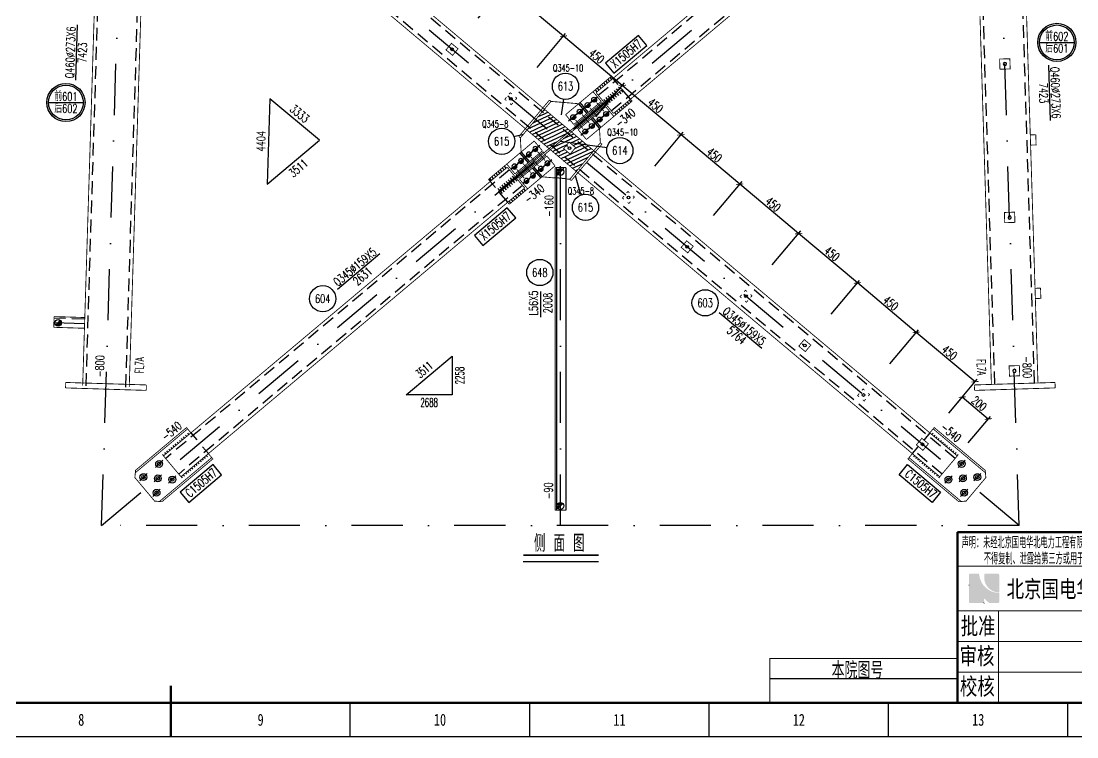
# Model space of a CAD drawing. Extents: x 6045 to 12501, y -14925 to -6998.
# Drawn here: x 6422.1 to 6731.4, y -7592 to -7382.2 of the extents above; entities that cross this region are included whole.
import ezdxf
from ezdxf.enums import TextEntityAlignment as Align

# ---------------------------------------------------------------- set-up
doc = ezdxf.new("R2010")
doc.units = 0
doc.header["$LTSCALE"] = 15
doc.header["$MEASUREMENT"] = 0
doc.linetypes.add('DASHDOTX2', pattern=[2, 1, -0.5, 0, -0.5])
doc.linetypes.add('DASHED2', pattern=[0.375, 0.25, -0.125])
doc.layers.get('0').update_dxf_attribs({"linetype": 'CONTINUOUS'})
doc.layers.get('DEFPOINTS').update_dxf_attribs({"linetype": 'CONTINUOUS'})
for name, color, linetype in [('1', 1, 'DASHED2'), ('2', 3, 'CONTINUOUS'), ('3', 1, 'CONTINUOUS'), ('4', 3, 'DASHDOTX2'), ('NCPE_BORDER', 7, 'CONTINUOUS')]:
    doc.layers.add(name, color=color, linetype=linetype)
doc.styles.add('angle', font='simplex.shx', dxfattribs={"width": 0.6, "bigfont": 'hztxt.shx'})
doc.styles.add('FS1', font='romans.shx', dxfattribs={"width": 0.8, "bigfont": 'fs1.shx'})
doc.styles.add('HZ', font='romans.shx', dxfattribs={"width": 0.7, "bigfont": 'fs1.shx'})
doc.styles.add('NCPE_BORDER', font='SIMFANG.TTF', dxfattribs={"width": 0.75, "height": 3.5})
doc.styles.add('NCPE_NAME', font='SimSun.ttf', dxfattribs={"width": 0.75, "height": 5})
doc.styles.get("Standard").update_dxf_attribs({"font": 'romans.shx', "width": 0.7, "bigfont": 'fs1.shx'})
doc.dimstyles.new('STANDARD$0', dxfattribs={"dimtxt": 2.5, "dimasz": 1.499, "dimexe": 1, "dimexo": 1, "dimgap": 0.5, "dimtad": 1, "dimdec": 0, "dimlfac": 20, "dimzin": 0, "dimdsep": 46, "dimtxsty": 'Standard', "dimblk": 'ARCHTICK', "dimcen": 0.09, "dimclrd": 4, "dimclre": 4, "dimclrt": 6, "dimadec": 0, "dimazin": 0, "dimtfac": 1, "dimtdec": 0, "dimtmove": 2, "dimatfit": 3, "dimldrblk": 'ARCHTICK', "dimfxl": 0, "dimtolj": 1, "dimtzin": 0, "dimarcsym": 0})
pattern_1 = [(25, (343.3958689708661, -957.6081393276563), (-0.4226182617406994, 0.9063077870366499), [])]

# ---------------------------------------------------------------- blocks, each defined once
blk = doc.blocks.new('TKA1')
at = {"color": 3}
for p, q in [((420.5, 0), (420.5, 10)), ((473.0625, 0), (473.0625, 10)), ((525.625, 0), (525.625, 10)), ((578.1875, 0), (578.1875, 10)), ((630.75, 0), (630.75, 10)), ((683.3125, 0), (683.3125, 10))]:
    blk.add_line(p, q, dxfattribs=at)
blk.add_lwpolyline([(0, 0), (0, 594), (841, 594), (841, 0), (0, 0)], dxfattribs=at)
at = {"color": 3, "lineweight": 50}
for points in [[(25, 10), (25, 584), (831, 584), (831, 10), (25, 10)], [(420.5, 0), (420.5, 15)]]:
    blk.add_lwpolyline(points, dxfattribs=at)
at = {"color": 3, "style": 'NCPE_BORDER', "width": 0.75}
for s, p in [('8', (394.21875, 5)), ('9', (446.78125, 5)), ('10', (499.34375, 5)), ('11', (551.90625, 5)), ('12', (604.46875, 5)), ('13', (657.03125, 5))]:
    blk.add_text(s, height=3.5, dxfattribs=at).set_placement(p, align=Align.MIDDLE)
blk = doc.blocks.new('NCPE')
at = {"layer": 'NCPE_BORDER', "linetype": 'Continuous', "lineweight": 0}
h = blk.add_hatch(color=132, dxfattribs=at)
edge = h.paths.add_edge_path()
edge.add_ellipse((-176.626738570204, 28.48824055122896), major_axis=(0, 5.983721032928367), ratio=0.9915823773257747, start_angle=277.08642444083983, end_angle=360, ccw=False)
edge.add_line((-170.7387099589487, 29.22643038599745), (-170.6496983946977, 29.20306938737895))
edge.add_line((-170.6496983946972, 29.2030693873794), (-168.1707078589487, 29.2030693873794))
edge.add_arc((-168.1707078589488, 29.55306938737886), 0.35, 270, 360)
edge.add_line((-167.8207078589485, 29.55306938737886), (-167.8207078589485, 32.20892590314713))
edge.add_ellipse((-167.8279747379374, 38.11473314081741), major_axis=(-0.007266878988569019, 5.905807237670145), ratio=0.997313525223903, start_angle=94.7278019544371, end_angle=180.0000000000005, ccw=False)
edge.add_line((-173.6972767551697, 37.62074139103788), (-173.7413477059276, 37.84141061955131))
edge.add_line((-173.7413477059281, 37.84141061955143), (-176.272741274214, 37.84141061955143))
edge.add_arc((-176.2727412742133, 37.43641061955168), 0.405, 89.99999999999999, 180)
edge.add_line((-176.6777412742131, 37.43641061955168), (-176.6777412742131, 34.50824296929363))
edge.add_line((-176.6777412742131, 34.50824296929295), (-176.6267385702035, 34.47196158415693))
blk.add_hatch(color=132, dxfattribs=at).paths.add_polyline_path([(-167.8207078589494, 32.35375814315739, -0.4861977291044599), (-172.1008955933721, 37.78186409418686), (-172.1008955933712, 37.84141061955143), (-168.2257078589491, 37.84141061955143, -0.414213562373095), (-167.8207078589485, 37.43641061955168)])
h = blk.add_hatch(color=132, dxfattribs=at)
edge = h.paths.add_edge_path()
edge.add_line((-176.6777412742131, 34.39339364940042), (-176.6777412742131, 29.55306938737886))
edge.add_arc((-176.3277412742136, 29.55306938737886), 0.35, 180, 270)
edge.add_line((-176.3277412742136, 29.2030693873794), (-172.341361472371, 29.2030693873794))
edge.add_line((-172.3413614723713, 29.2030693873794), (-172.2579098447546, 29.27486882754113))
edge.add_ellipse((-176.8162273398084, 29.82645329941715), major_axis=(4.592113030681334, 0), ratio=0.9918856346648605, start_angle=353.0445101542277, end_angle=448.2651360178154)
edge.add_line((-176.6772035882987, 34.3792164103088), (-176.6777412742136, 34.39339364940042))
at = {"layer": 'NCPE_BORDER', "color": 7, "linetype": 'Continuous', "lineweight": 50}
for p, q in [((-180.0000001772905, 49.9999992879857), (-1.772905307007022e-07, 49.9999992879857)), ((-180, -7.129528967197984e-07), (-180.0000001772905, 49.9999992879857)), ((0, 0), (0, 49.99999999999272)), ((-180, -7.129528967197984e-07), (0, 0))]:
    blk.add_line(p, q, dxfattribs=at)
at = {"layer": 'NCPE_BORDER', "color": 7, "linetype": 'Continuous', "lineweight": 0}
for p, q in [((-130.0000001772905, 49.9999992879857), (-130.0000001772905, 39.9999992879857)), ((-80.00000017729053, 49.9999992879857), (-80.00000017729053, 39.9999992879857)), ((-25, 39.99999994058726), (-25, 49.99999999999272)), ((-15, 39.99999994058726), (-15, 49.99999999999272)), ((-180.0000001418321, 39.9999992870471), (0, 40)), ((-90, -3.938303052564152e-07), (-90.00000014183297, 39.99999964352355)), ((-25, 26.99999990097876), (-25, 39.99999994058726)), ((-180.0000000957371, 26.9999992870471), (0, 27)), ((-167.999965186701, 26.99999934022708), (-167.999965186701, -6.654299795627594e-07)), ((-134.999965090964, -5.533984221983701e-07), (-134.999965186701, 26.99999944660158)), ((-114.999965090964, -4.824823918170296e-07), (-114.999965186701, 26.99999954449504)), ((-180.0000000638247, 17.9999992870471), (-90.0000000638247, 17.99999964352355)), ((-180.0000000319124, 8.999999287047103), (0, 9)), ((-75, -3.564764483598992e-07), (-75, 9)), ((-15, 0), (-15, 8.999999999992724)), ((-8, 0), (-8, 8.999999999992724))]:
    blk.add_line(p, q, dxfattribs=at)
at = {"layer": 'NCPE_BORDER', "color": 132, "linetype": 'Continuous', "lineweight": 0}
for p, q in [((-176.6777412742131, 34.50824296929295), (-176.626738570204, 34.47196158415682)), ((-176.6772035882987, 34.3792164103088), (-176.6777412742131, 34.39339364940042)), ((-172.3413614723713, 29.2030693873794), (-172.2579098447541, 29.27486882754056))]:
    blk.add_line(p, q, dxfattribs=at)
at = {"layer": 'NCPE_BORDER', "color": 7, "linetype": 'Continuous', "lineweight": 0}
for s, height, style, width, p in [('KKS主系统编码或位置编码 :', 3.5, 'NCPE_BORDER', 0.75, (-128.2601324156594, 45.60786408185322)), ('声明：未经北京国电华北电力工程有限公司书面许可', 3, 'NCPE_BORDER', 0.5, (-178.8172717374282, 45.60786408185322)), ('图纸', 3, 'NCPE_BORDER', 0.75, (-23.27421042844526, 45.83699959104888)), ('不得复制、泄露给第三方或用于其他目的。', 3, 'NCPE_BORDER', 0.5, (-172.3084282545042, 40.90764173017669)), ('级别', 3, 'NCPE_BORDER', 0.75, (-23.11142969836965, 41.63457314218431)), ('工程', 6, 'NCPE_BORDER', 0.75, (-38.16999870813743, 30.4850330024492)), ('设计', 3.985384749669229, 'NCPE_BORDER', 0.75, (-8.308200160147862, 34.51853573329572)), ('北京国电华北电力工程有限公司', 5, 'NCPE_NAME', 0.75, (-165.6519051554651, 30.87769681221653)), ('阶段', 3.985384749669229, 'NCPE_BORDER', 0.75, (-8.308200160147862, 28.9268179628607)), ('批准', 5, 'NCPE_BORDER', 0.75, (-179.101236535932, 19.99892793589152)), ('设计/勘测', 5, 'NCPE_BORDER', 0.6, (-134.6777040670413, 20.04481466160814)), ('审核', 5, 'NCPE_BORDER', 0.75, (-179.4450107191296, 11.22288196808495)), ('比例', 4.9817304887, 'NCPE_BORDER', 0.75, (-130.058005812366, 10.78733433345406)), ('校核', 5, 'NCPE_BORDER', 0.75, (-179.3354389871465, 2.309175823129408)), ('日期', 5, 'NCPE_BORDER', 0.75, (-130.2031883572427, 1.96540163993177)), ('图号', 5, 'NCPE_BORDER', 0.75, (-87.77414307930849, 2.044019571138961)), ('版', 2.331449962, 'NCPE_BORDER', 0.75, (-12.54382506206002, 5.421986286626634)), ('本', 2.331449962, 'NCPE_BORDER', 0.75, (-12.50874773009946, 1.647083880239734))]:
    blk.add_text(s, height=height, dxfattribs=dict(at, style=style, width=width)).set_placement(p)
at = {"layer": 'NCPE_BORDER', "color": 7, "linetype": 'Continuous', "lineweight": 0, "style": 'NCPE_BORDER'}
for tag, p, height, width in [('BARCODE', (-78.46012108276955, 42.09120629784411), 5.978076825600003, 0.75), ('TUTAG', (-13.46012090547902, 42.27749448163377), 4.9817304887, 0.75), ('KKS', (-128.4601210827695, 40.92808017769312), 3.5, 0.75), ('PROJECTNAME', (-88.6483297620698, 30.20895134839066), 6, 0.75), ('MOMENT', (-23.9427305058698, 31.42157903148927), 4.9817304887, 0.75), ('DESIGNER', (-113.4619860677385, 19.71862157016585), 5, 0.5), ('PIZHUN', (-166.4619860921803, 19.71862136024174), 4.9817304887, 0.65), ('DRAWNAME', (-88.20658436018039, 15.83568622379153), 4.9817304887, 0.75), ('SHENHE', (-166.4619860921803, 10.71862136024174), 4.9817304887, 0.65), ('SCALE', (-113.4619860677385, 10.71862157016585), 4.9817304887, 0.5), ('JIAOHE', (-166.461986020885, 1.718621360241741), 4.9817304887, 0.65), ('DRAWDATE', (-113.4619859964432, 1.718621570165851), 4.9817304887, 0.5), ('DRAWNO', (-73.46194734128585, 1.718621570165851), 4.9817304887, 0.75), ('VERCODE', (-6.460120905479016, 1.718621570165851), 4.9817304887, 0.75)]:
    blk.add_attdef(tag, p, '', height=height, dxfattribs=dict(at, width=width))
blk = doc.blocks.new('_ARCHTICK')
at = {"color": 0, "linetype": 'ByBlock', "const_width": 0.15}
blk.add_lwpolyline([(-0.5, -0.5), (0.5, 0.5)], dxfattribs=at)
blk = doc.blocks.new('*D103')
at = {"layer": '3', "color": 4, "lineweight": -2}
for p, q in [((6556.030996493449, -7381.293328264589), (6564.393533451927, -7371.34005805176)), ((6580.976830584485, -7386.579111851168), (6563.75026064036, -7372.105695100169)), ((6573.257496493446, -7395.766828264585), (6581.620103396054, -7385.813474802759))]:
    blk.add_line(p, q, dxfattribs=at)
at = {"layer": 'DEFPOINTS', "color": 0}
for p in [(6563.75026064036, -7372.105695100169), (6555.387723681881, -7382.058965312998), (6572.614223681878, -7396.532465312995)]:
    blk.add_point(p, dxfattribs=at)
at = {"layer": '3', "color": 4, "lineweight": -2, "xscale": 1.499, "yscale": 1.499, "zscale": 1.499}
for p, rotation in [((6563.75026064036, -7372.105695100169), 139.963699999962), ((6580.976830584485, -7386.579111851168), 319.963699999962)]:
    blk.add_blockref('_ARCHTICK', p, dxfattribs=dict(at, rotation=rotation))
at = {"layer": '3', "color": 6, "insert": (6573.489273032666, -7378.002538640952), "char_height": 2.5, "attachment_point": 5, "rotation": 319.963699999962}
blk.add_mtext('\\A1;450', dxfattribs=at)
blk = doc.blocks.new('*D104')
at = {"layer": '3', "color": 4, "lineweight": -2}
for p, q in [((6573.257496493446, -7395.766828264585), (6581.620103396061, -7385.81347480275)), ((6598.203939885418, -7401.052981758865), (6580.976830584493, -7386.579111851159)), ((6590.484496493446, -7410.240828264588), (6598.847212696986, -7400.287344710456))]:
    blk.add_line(p, q, dxfattribs=at)
at = {"layer": 'DEFPOINTS', "color": 0}
for p in [(6580.976830584493, -7386.579111851159), (6572.614223681878, -7396.532465312995), (6589.841223681878, -7411.006465312998)]:
    blk.add_point(p, dxfattribs=at)
at = {"layer": '3', "color": 4, "lineweight": -2, "xscale": 1.499, "yscale": 1.499, "zscale": 1.499}
for p, rotation in [((6580.976830584493, -7386.579111851159), 139.963699999962), ((6598.203939885418, -7401.052981758865), 319.963699999962)]:
    blk.add_blockref('_ARCHTICK', p, dxfattribs=dict(at, rotation=rotation))
at = {"layer": '3', "color": 6, "insert": (6590.716112655201, -7392.476181970296), "char_height": 2.5, "attachment_point": 5, "rotation": 319.963699999962}
blk.add_mtext('\\A1;450', dxfattribs=at)
blk = doc.blocks.new('*D105')
at = {"layer": '3', "color": 4, "lineweight": -2}
for p, q in [((6590.484496493446, -7410.240828264588), (6598.847212696995, -7400.287344710445)), ((6615.430802929603, -7415.526644766605), (6598.203939885427, -7401.052981758855)), ((6607.711496493452, -7424.714328264584), (6616.074075741171, -7414.761007718196))]:
    blk.add_line(p, q, dxfattribs=at)
at = {"layer": 'DEFPOINTS', "color": 0}
for p in [(6598.203939885427, -7401.052981758855), (6589.841223681878, -7411.006465312998), (6607.068223681884, -7425.479965312994)]:
    blk.add_point(p, dxfattribs=at)
at = {"layer": '3', "color": 4, "lineweight": -2, "xscale": 1.499, "yscale": 1.499, "zscale": 1.499}
for p, rotation in [((6598.203939885427, -7401.052981758855), 139.963699999962), ((6615.430802929603, -7415.526644766605), 319.963699999962)]:
    blk.add_blockref('_ARCHTICK', p, dxfattribs=dict(at, rotation=rotation))
at = {"layer": '3', "color": 6, "insert": (6607.943098827759, -7406.949948428013), "char_height": 2.5, "attachment_point": 5, "rotation": 319.963699999962}
blk.add_mtext('\\A1;450', dxfattribs=at)
blk = doc.blocks.new('*D106')
at = {"layer": '3', "color": 4, "lineweight": -2}
for p, q in [((6607.711496493452, -7424.714328264584), (6616.074075741183, -7414.761007718182)), ((6632.657372873743, -7430.00006151759), (6615.430802929615, -7415.526644766592)), ((6624.937996493448, -7439.187828264584), (6633.300645685312, -7429.234424469181))]:
    blk.add_line(p, q, dxfattribs=at)
at = {"layer": 'DEFPOINTS', "color": 0}
for p in [(6615.430802929615, -7415.526644766592), (6607.068223681884, -7425.479965312994), (6624.29472368188, -7439.953465312993)]:
    blk.add_point(p, dxfattribs=at)
at = {"layer": '3', "color": 4, "lineweight": -2, "xscale": 1.499, "yscale": 1.499, "zscale": 1.499}
for p, rotation in [((6615.430802929615, -7415.526644766592), 139.963699999962), ((6632.657372873743, -7430.00006151759), 319.963699999962)]:
    blk.add_blockref('_ARCHTICK', p, dxfattribs=dict(at, rotation=rotation))
at = {"layer": '3', "color": 6, "insert": (6625.169815321924, -7421.423488307375), "char_height": 2.5, "attachment_point": 5, "rotation": 319.963699999962}
blk.add_mtext('\\A1;450', dxfattribs=at)
blk = doc.blocks.new('*D107')
at = {"layer": '3', "color": 4, "lineweight": -2}
for p, q in [((6624.937996493448, -7439.187828264584), (6633.300645685322, -7429.234424469169)), ((6649.884482174679, -7444.473931425284), (6632.657372873754, -7430.000061517578)), ((6642.164996493448, -7453.661828264587), (6650.527754986248, -7443.708294376875))]:
    blk.add_line(p, q, dxfattribs=at)
at = {"layer": 'DEFPOINTS', "color": 0}
for p in [(6632.657372873754, -7430.000061517578), (6624.29472368188, -7439.953465312993), (6641.52172368188, -7454.427465312996)]:
    blk.add_point(p, dxfattribs=at)
at = {"layer": '3', "color": 4, "lineweight": -2, "xscale": 1.499, "yscale": 1.499, "zscale": 1.499}
for p, rotation in [((6632.657372873754, -7430.000061517578), 139.963699999962), ((6649.884482174679, -7444.473931425284), 319.963699999962)]:
    blk.add_blockref('_ARCHTICK', p, dxfattribs=dict(at, rotation=rotation))
at = {"layer": '3', "color": 6, "insert": (6642.39665494446, -7435.897131636713), "char_height": 2.5, "attachment_point": 5, "rotation": 319.963699999962}
blk.add_mtext('\\A1;450', dxfattribs=at)
blk = doc.blocks.new('*D108')
at = {"layer": '3', "color": 4, "lineweight": -2}
for p, q in [((6642.164996493448, -7453.661828264587), (6650.527754986254, -7443.708294376866)), ((6667.111345218856, -7458.947594433021), (6649.884482174686, -7444.473931425276)), ((6659.391996493439, -7468.135328264586), (6667.754618030424, -7458.181957384611))]:
    blk.add_line(p, q, dxfattribs=at)
at = {"layer": 'DEFPOINTS', "color": 0}
for p in [(6649.884482174686, -7444.473931425276), (6641.52172368188, -7454.427465312996), (6658.748723681871, -7468.900965312995)]:
    blk.add_point(p, dxfattribs=at)
at = {"layer": '3', "color": 4, "lineweight": -2, "xscale": 1.499, "yscale": 1.499, "zscale": 1.499}
for p, rotation in [((6649.884482174686, -7444.473931425276), 139.963699999962), ((6667.111345218856, -7458.947594433021), 319.963699999962)]:
    blk.add_blockref('_ARCHTICK', p, dxfattribs=dict(at, rotation=rotation))
at = {"layer": '3', "color": 6, "insert": (6659.623641117015, -7450.370898094431), "char_height": 2.5, "attachment_point": 5, "rotation": 319.963699999962}
blk.add_mtext('\\A1;450', dxfattribs=at)
blk = doc.blocks.new('*D109')
at = {"layer": '3', "color": 4, "lineweight": -2}
for p, q in [((6659.391996493439, -7468.135328264586), (6667.754618030432, -7458.181957384601)), ((6684.337915163002, -7473.421011184018), (6667.111345218864, -7458.947594433011)), ((6676.618496493451, -7482.608828264587), (6684.981187974569, -7472.655374135609))]:
    blk.add_line(p, q, dxfattribs=at)
at = {"layer": 'DEFPOINTS', "color": 0}
for p in [(6667.111345218864, -7458.947594433011), (6658.748723681871, -7468.900965312995), (6675.975223681883, -7483.374465312996)]:
    blk.add_point(p, dxfattribs=at)
at = {"layer": '3', "color": 4, "lineweight": -2, "xscale": 1.499, "yscale": 1.499, "zscale": 1.499}
for p, rotation in [((6667.111345218864, -7458.947594433011), 139.963699999962), ((6684.337915163002, -7473.421011184018), 319.963699999962)]:
    blk.add_blockref('_ARCHTICK', p, dxfattribs=dict(at, rotation=rotation))
at = {"layer": '3', "color": 6, "insert": (6676.850357611177, -7464.844437973798), "char_height": 2.5, "attachment_point": 5, "rotation": 319.963699999962}
blk.add_mtext('\\A1;450', dxfattribs=at)
blk = doc.blocks.new('*D110')
at = {"layer": '3', "color": 4, "lineweight": -2}
for p, q in [((6676.618496493451, -7482.608828264587), (6684.981187974582, -7472.655374135594)), ((6701.564778207184, -7487.894674191748), (6684.337915163014, -7473.421011184003)), ((6693.845496493443, -7497.082328264586), (6702.208051018752, -7487.129037143339))]:
    blk.add_line(p, q, dxfattribs=at)
at = {"layer": 'DEFPOINTS', "color": 0}
for p in [(6684.337915163014, -7473.421011184003), (6675.975223681883, -7483.374465312996), (6693.202223681874, -7497.847965312995)]:
    blk.add_point(p, dxfattribs=at)
at = {"layer": '3', "color": 4, "lineweight": -2, "xscale": 1.499, "yscale": 1.499, "zscale": 1.499}
for p, rotation in [((6684.337915163014, -7473.421011184003), 139.963699999962), ((6701.564778207184, -7487.894674191748), 319.963699999962)]:
    blk.add_blockref('_ARCHTICK', p, dxfattribs=dict(at, rotation=rotation))
at = {"layer": '3', "color": 6, "insert": (6694.077074105344, -7479.317977853159), "char_height": 2.5, "attachment_point": 5, "rotation": 319.963699999962}
blk.add_mtext('\\A1;450', dxfattribs=at)
blk = doc.blocks.new('*D111')
at = {"layer": '3', "color": 4, "lineweight": -2}
for p, q in [((6693.845496493443, -7497.082328264586), (6698.42844070545, -7491.627610116382)), ((6705.441685535495, -7498.826098919253), (6697.785167893882, -7492.393247164792)), ((6699.571996493447, -7505.812328264589), (6706.084958347063, -7498.060461870844))]:
    blk.add_line(p, q, dxfattribs=at)
at = {"layer": 'DEFPOINTS', "color": 0}
for p in [(6697.785167893882, -7492.393247164792), (6693.202223681874, -7497.847965312995), (6698.928723681879, -7506.577965312999)]:
    blk.add_point(p, dxfattribs=at)
at = {"layer": '3', "color": 4, "lineweight": -2, "xscale": 1.499, "yscale": 1.499, "zscale": 1.499}
for p, rotation in [((6697.785167893882, -7492.393247164792), 139.963699999962), ((6705.441685535495, -7498.826098919253), 319.963699999962)]:
    blk.add_blockref('_ARCHTICK', p, dxfattribs=dict(at, rotation=rotation))
at = {"layer": '3', "color": 6, "insert": (6702.739154134932, -7494.269808207306), "char_height": 2.5, "attachment_point": 5, "rotation": 319.963699999962}
blk.add_mtext('\\A1;200', dxfattribs=at)
blk = doc.blocks.new('M16X50')
for p, q in [((-0.2121300101280212, -0.2121300101280212), (0.2121300101280212, 0.2121300101280212)), ((-0.1414200067520142, -0.1414200067520142), (0.1414200067520142, 0.1414200067520142))]:
    blk.add_line(p, q)
blk.add_circle((0, 0), 0.2000000029802322)
for radius in [0.1599984774463594, 0.1199988633531256, 0.07999923872317966, 0.03999961936158983]:
    blk.add_arc((0, 0), radius, 225.0000000000001, 45.00000000000005)
blk = doc.blocks.new('d')
for p, q in [((9280.191713066048, -5221.884784074229), (9279.707757614593, -5221.379030061881)), ((9280.76971765159, -5221.331692129707), (9280.285762200132, -5220.825938117359)), ((9281.34772223713, -5220.778600185186), (9280.863766785675, -5220.272846172839)), ((9281.11966548783, -5219.88933819964), (9281.672875111592, -5220.467457940478)), ((9277.301690138343, -5224.650243796834), (9276.817734686889, -5224.144489784486)), ((9277.879694723884, -5224.097151852314), (9277.395739272428, -5223.591397839966)), ((9278.457699309427, -5223.544059907793), (9277.97374385797, -5223.038305895445)), ((9279.035703894966, -5222.99096796327), (9278.551748443511, -5222.485213950922)), ((9279.613708480509, -5222.437876018749), (9279.12975302905, -5221.932122006402)), ((9282.243982909005, -5225.041669646764), (9281.760020180365, -5224.535922598045)), ((9282.821979536113, -5224.488569385461), (9282.338016807473, -5223.982822336742)), ((9283.39997616322, -5223.935469124159), (9282.916013434578, -5223.429722075439)), ((9283.977972790328, -5223.382368862856), (9283.494010061688, -5222.876621814137)), ((9283.745666105893, -5224.296757882946), (9284.229625866647, -5224.802507771697)), ((9284.323665978753, -5223.743661013514), (9284.807625739504, -5224.249410902266)), ((9279.931996400575, -5227.254070691973), (9279.448033671933, -5226.748323643254)), ((9280.509993027681, -5226.700970430671), (9280.026030299041, -5226.195223381952)), ((9280.277666868737, -5227.615339099532), (9280.76162662949, -5228.121088988284)), ((9281.087989654789, -5226.147870169368), (9280.604026926148, -5225.64212312065)), ((9280.855666741596, -5227.0622422301), (9281.33962650235, -5227.567992118852)), ((9281.665986281898, -5225.594769908066), (9281.182023553256, -5225.089022859348)), ((9281.433666614454, -5226.50914536067), (9281.917626375209, -5227.014895249422)), ((9282.011666487313, -5225.956048491238), (9282.495626248068, -5226.461798379991)), ((9282.589666360172, -5225.402951621807), (9283.073626120928, -5225.908701510559)), ((9283.167666233034, -5224.849854752377), (9283.651625993787, -5225.355604641128)), ((9285.68809156214, -5227.628658338476), (9286.172027376857, -5228.134431140468)), ((9286.266117621557, -5227.075588835942), (9286.750053436275, -5227.581361637934)), ((9286.844143680974, -5226.522519333408), (9287.328079495694, -5227.028292135399)), ((9282.797961265047, -5230.39400585115), (9283.281897079765, -5230.89977865314)), ((9283.375987324465, -5229.840936348614), (9283.859923139184, -5230.346709150606)), ((9283.954013383884, -5229.287866846081), (9284.4379491986, -5229.793639648073)), ((9284.532039443302, -5228.734797343546), (9285.015975258022, -5229.240570145537)), ((9285.110065502718, -5228.181727841012), (9285.594001317439, -5228.687500643004))]:
    blk.add_line(p, q)
at = {"const_width": 0.25}
for points in [[(9268.511995594981, -5231.95376676913), (9281.155764183815, -5219.854794930116)], [(9281.155764569094, -5219.85479456144), (9281.708975103094, -5220.432917719862)], [(9267.288186114205, -5239.353267201564), (9284.266821707413, -5223.105961693635)], [(9284.612507250808, -5223.467211614172), (9267.633871021808, -5239.714517730497)], [(9278.691032806415, -5227.403900856008), (9276.098256507936, -5224.694383895713)], [(9284.266821707413, -5223.105961693635), (9284.612509370721, -5223.467209585569)], [(9278.691032203385, -5227.403901433056), (9271.104785195508, -5234.663298903187)], [(9271.38118093342, -5234.952139821037), (9278.96738404643, -5227.692691318147)], [(9275.079999802738, -5238.817535466214), (9287.723769020478, -5226.718563025391)], [(9277.291724745712, -5227.749589600255), (9279.632286185819, -5230.195535986672)], [(9278.967384575899, -5227.692690811482), (9279.209371421082, -5227.945571451922)], [(9287.205409968112, -5226.176850894324), (9287.723778461215, -5226.718553991437)], [(9279.797027355802, -5228.559696370482), (9272.210826180284, -5235.819139836713)], [(9272.48752668313, -5236.108299241743), (9280.073773484955, -5228.848901968789)], [(9275.485472101042, -5229.478014138277), (9277.826036583134, -5231.923963703645)], [(9279.797026891572, -5228.559696814717), (9279.55505088199, -5228.306827192942)], [(9280.073774624418, -5228.848900878418), (9282.66627930792, -5231.558134801673)], [(9271.104785528833, -5234.663299912922), (9268.511994628825, -5231.953767693658)], [(9271.51171571284, -5233.280548667295), (9273.852288104094, -5235.726506497936)], [(9273.317968357509, -5231.552124129272), (9275.658537706779, -5233.998078780962)], [(9271.623156909187, -5235.205018981773), (9271.381176891422, -5234.95214368894)], [(9272.210821920398, -5235.819143913117), (9271.968842306378, -5235.566269042208)], [(9275.080017428805, -5238.817518599621), (9272.487527346837, -5236.10829993533)]]:
    blk.add_lwpolyline(points, dxfattribs=at)
at = {"layer": '1'}
for p, q in [((9287.205402332149, -5226.17684963274), (9281.708976490994, -5220.432916391781)), ((9272.124499996215, -5228.496918542926), (9278.692520120998, -5235.360672008818)), ((9272.48575052515, -5228.151233635323), (9279.05377064993, -5235.014987101214))]:
    blk.add_line(p, q, dxfattribs=at)
at = {"layer": '4'}
for p, q in [((9277.481145799762, -5226.139540294726), (9269.533648764746, -5233.744623520987)), ((9281.283685512995, -5230.113231636162), (9273.336317785137, -5237.718449989487))]:
    blk.add_line(p, q, dxfattribs=at)
at = {"layer": '2', "xscale": 3.599999523163039, "yscale": 3.599999523163039, "zscale": 3.599999523163039, "rotation": 3.702419203068096}
for p in [(9276.57802130262, -5227.003754471109), (9272.604272823579, -5230.806297265399), (9274.771768657953, -5228.732179009129), (9280.380627152614, -5230.977434858703), (9270.798012269765, -5232.534713538132), (9278.574374507945, -5232.705859396723), (9274.600578125592, -5236.508432196617), (9276.406898741587, -5234.780078691543)]:
    blk.add_blockref('M16X50', p, dxfattribs=at)
blk = doc.blocks.new('MJ')
at = {"const_width": 0.25}
for points in [[(6251.48307335036, -6462.854742370818), (6242.5092679968, -6473.5355852823)], [(6251.942456077571, -6463.240705464831), (6242.968650724011, -6473.921548376313)], [(6251.942456077571, -6463.240705464831), (6251.483074838867, -6462.854740599161)], [(6242.5092679968, -6473.5355852823), (6242.968650724011, -6473.921548376313)]]:
    blk.add_lwpolyline(points, dxfattribs=at)
blk = doc.blocks.new('HS')
at = {"layer": '1', "const_width": 0.25}
for points in [[(6325.792777494006, -6532.766172046418), (6325.366604711018, -6532.40811098534), (6324.99952085337, -6532.845017698748)], [(6324.23495658966, -6533.755009387806), (6323.758404711016, -6534.32220598534), (6324.200568530877, -6534.693702366221)], [(6325.283804422373, -6535.603813495301), (6325.67250471101, -6535.930390985341), (6326.113351930377, -6535.405690414296)], [(6327.280704711013, -6534.016295985337), (6326.854189745801, -6533.65794743023)], [(6326.861630120102, -6534.515082566042), (6327.280704711013, -6534.016295985337)]]:
    blk.add_lwpolyline(points, dxfattribs=at)
at = {"layer": '2'}
blk.add_circle((6325.519554711009, -6534.169250985342), 0.4, dxfattribs=at)
blk = doc.blocks.new('NMH')
at = {"layer": '2', "const_width": 0.25}
for points in [[(4116.927865092807, -5844.566076143959), (4116.835126502895, -5847.564642316883), (4118.446141392894, -5847.614467213388)], [(4118.538879104304, -5844.61590101329), (4116.927865092807, -5844.566076143954)]]:
    blk.add_lwpolyline(points, dxfattribs=at)
blk = doc.blocks.new('jd1')
at = {"layer": '2', "const_width": 0.25}
blk.add_lwpolyline([(6438.106882089607, 629.9942899229491), (6435.930031012477, 627.929993692398), (6437.99432724303, 625.7531426152682), (6440.17117832016, 627.8174388458201), (6438.106882089609, 629.9942899229527)], dxfattribs=at)
at = {"layer": '2'}
blk.add_circle((6438.05060466632, 627.873716269105), 0.4799999892711639, dxfattribs=at)
blk = doc.blocks.new('M24X65')
blk.add_line((-0.2121300101280212, -0.2121300101280212), (0.2121300101280212, 0.2121300101280212))
for radius in [0.2000000029802322, 0.1000000014901161]:
    blk.add_circle((0, 0), radius)
blk = doc.blocks.new('A$C085A1290')
at = {"color": 3}
blk.add_line((-0.7071000337600708, -0.7071000337600708), (0.7071000337600708, 0.7071000337600708), dxfattribs=at)
blk.add_circle((0, 0), 1.000000014901161, dxfattribs=at)
for radius in [0.7999923872317969, 0.5999943167656279, 0.3999961936158983, 0.1999980968079491]:
    blk.add_arc((0, 0), radius, 224.9999999999954, 44.9999999999954, dxfattribs=at)
blk = doc.blocks.new('11')
at = {"const_width": 0.25}
for points in [[(9105.488323034044, -5219.179274531753), (9105.564151341063, -5216.030187351656)], [(9114.558367747533, -5216.248899989008), (9105.564099917974, -5216.032322910197)], [(9114.490020301077, -5219.398167304159), (9105.488323034044, -5219.179274531753)]]:
    blk.add_lwpolyline(points, dxfattribs=at)
at = {"layer": '1'}
blk.add_lwpolyline([(9114.547518946601, -5216.748783685451), (9105.552063678751, -5216.53217801874)], dxfattribs=at)
at = {"layer": '4'}
blk.add_lwpolyline([(9114.519315192842, -5218.048337136184), (9105.520756008791, -5217.832359784416)], dxfattribs=at)
at = {"rotation": 3.077338300872826}
blk.add_blockref('A$C085A1290', (9106.770454679858, -5217.859758987344), dxfattribs=at)
blk = doc.blocks.new('M16X40')
blk.add_line((-0.1414200067520142, -0.1414200067520142), (0.1414200067520142, 0.1414200067520142))
blk.add_circle((0, 0), 0.2000000029802322)
for radius in [0.1599984774463594, 0.1199988633531256, 0.07999923872317966, 0.03999961936158983]:
    blk.add_arc((0, 0), radius, 225.0000000000001, 45.00000000000005)

msp = doc.modelspace()

# ---------------------------------------------------------------- hatches: boundary and pattern name
h = msp.add_hatch()
h.set_pattern_fill('_USER', color=256, angle=25, style=0, pattern_type=0)
h.set_pattern_definition(pattern_1)
h.paths.add_polyline_path([(6575.397401643952, -7408.013533639461), (6574.754163910783, -7408.779125248143), (6582.169288677581, -7415.009177595248), (6582.946508277532, -7414.356165084042)])
h.paths.add_polyline_path([(6572.840422541665, -7411.056890151895), (6570.92665729801, -7413.334683471498), (6577.544471609433, -7418.894843738844), (6579.856913286735, -7416.952012432629)])
h.paths.add_polyline_path([(6570.926657298011, -7413.334683471499), (6570.283412745207, -7414.10028319702), (6576.767243819695, -7419.547842902795), (6577.544471609433, -7418.894843738845)])
h.paths.add_polyline_path([(6577.933109606706, -7419.221369907325), (6577.15580707737, -7419.874431864831), (6584.744057423278, -7426.249910105885), (6585.387334362233, -7425.484266138486)])
h.paths.add_polyline_path([(6583.738417539519, -7420.213178595989), (6582.934253181877, -7421.170315312994), (6581.02016168188, -7419.562115312995), (6581.824317843833, -7418.604988380459), (6580.245550759788, -7417.278538257257), (6580.215416134382, -7417.303857082735), (6577.93310960671, -7419.221369907326), (6585.387334362233, -7425.484266138486), (6587.301089490779, -7423.20646791424)])
h.paths.add_polyline_path([(6589.214817394258, -7420.928702093941), (6582.557925413338, -7415.335703079838), (6580.245550759789, -7417.278538257257), (6581.824317843834, -7418.604988380458), (6582.628344731873, -7417.648015312994), (6584.542436181873, -7419.256215312995), (6583.738417539517, -7420.213178595989), (6587.30108949078, -7423.206467914241)])
h.paths.add_polyline_path([(6583.335391413644, -7414.682483545396), (6582.557925413339, -7415.335703079837), (6589.214817394259, -7420.92870209394), (6589.858243340421, -7420.162880774516)])
h = msp.add_hatch()
h.set_pattern_fill('_USER', color=256, angle=25, style=0, pattern_type=0)
h.set_pattern_definition(pattern_1)
h.paths.add_polyline_path([(6574.754163910781, -7408.77912524814), (6572.840422541664, -7411.056890151894), (6579.856913286736, -7416.95201243263), (6579.893780260069, -7416.921038111997), (6582.169288677583, -7415.009177595248)])

# ---------------------------------------------------------------- linework, layer by layer
for p, q in [((6438.514079057608, -7383.284832896601), (6438.010579057604, -7399.526832896599)), ((6720.4388361768, -7388.419168242938), (6730.638836176804, -7388.419168242938)), ((6723.648336176802, -7411.339168242937), (6723.144836176798, -7395.096668242939)), ((6581.031918927424, -7405.087424680817), (6580.289680788438, -7409.66823024571)), ((6430.10707905761, -7406.043332896601), (6440.307079057606, -7406.043332896601)), ((6566.452455772716, -7415.964763139074), (6569.28706423251, -7415.286152777281)), ((6593.739699976573, -7419.287447747079), (6580.061478581323, -7417.433189943412)), ((6579.070756016221, -7525.55200677489), (6579.070756016221, -7425.131679033066)), ((6586.075377638922, -7432.964758622018), (6584.480507386245, -7427.496325481423)), ((6527.217436343665, -7450.381017091234), (6514.775936343661, -7460.834017091232)), ((6574.285825882937, -7461.458164475151), (6574.285825882937, -7468.923139195181)), ((6639.066040335257, -7478.16617634596), (6626.624540335252, -7467.713176345957)), ((6469.987846196412, -7504.429826787137), (6469.665846196415, -7504.046826787136)), ((6470.600346196409, -7503.915326787138), (6470.278346196413, -7503.532326787136)), ((6471.212846196416, -7503.400326787138), (6470.89084619641, -7503.017826787137)), ((6688.928665836025, -7503.400326787138), (6689.250665836031, -7503.017826787137)), ((6689.541165836032, -7503.915326787138), (6689.863165836028, -7503.532326787136)), ((6690.153665836029, -7504.429826787137), (6690.475665836026, -7504.046826787136)), ((6466.312346196412, -7507.517326787139), (6465.990846196412, -7507.134826787138)), ((6466.92484619641, -7507.002826787139), (6466.60334619641, -7506.619826787138)), ((6467.537346196416, -7506.48832678714), (6467.215846196416, -7506.105326787138)), ((6468.149846196414, -7505.97332678714), (6467.828346196414, -7505.590826787139)), ((6468.762346196411, -7505.458826787136), (6468.440846196411, -7505.07632678714)), ((6469.374846196409, -7504.944326787137), (6469.053346196409, -7504.561326787139)), ((6690.766665836032, -7504.944326787137), (6691.088165836032, -7504.561326787139)), ((6691.37916583603, -7505.458826787136), (6691.70066583603, -7505.07632678714)), ((6691.991665836027, -7505.97332678714), (6692.313165836027, -7505.590826787139)), ((6692.604165836025, -7506.48832678714), (6692.925665836025, -7506.105326787138)), ((6693.216665836031, -7507.002826787139), (6693.538165836031, -7506.619826787138)), ((6693.829165836029, -7507.517326787139), (6694.150665836029, -7507.134826787138)), ((6463.862346196413, -7509.575826787137), (6463.540846196413, -7509.193326787136)), ((6464.474846196411, -7509.061326787138), (6464.153346196411, -7508.678326787136)), ((6465.087346196408, -7508.546826787138), (6464.765846196408, -7508.163826787137)), ((6465.699846196415, -7508.031826787138), (6465.378346196415, -7507.649326787137)), ((6475.101846196415, -7510.516326787138), (6475.423346196415, -7510.899326787136)), ((6475.714346196412, -7510.001826787139), (6476.035846196412, -7510.384826787136)), ((6476.32684619641, -7509.48732678714), (6476.64834619641, -7509.870326787137)), ((6683.814665836031, -7509.48732678714), (6683.493165836031, -7509.870326787137)), ((6684.427165836029, -7510.001826787139), (6684.105665836028, -7510.384826787136)), ((6685.039665836026, -7510.516326787138), (6684.718165836026, -7510.899326787136)), ((6694.441665836026, -7508.031826787138), (6694.763165836026, -7507.649326787137)), ((6695.054165836033, -7508.546826787138), (6695.375665836033, -7508.163826787137)), ((6695.66666583603, -7509.061326787138), (6695.98816583603, -7508.678326787136)), ((6696.279165836027, -7509.575826787137), (6696.600665836027, -7509.193326787136)), ((6471.426346196416, -7513.604326787136), (6471.748346196412, -7513.986826787137)), ((6472.038846196413, -7513.089826787137), (6472.36084619641, -7513.472326787138)), ((6472.65134619641, -7512.574826787137), (6472.973346196416, -7512.957826787138)), ((6473.263846196417, -7512.060326787137), (6473.585846196414, -7512.443326787139)), ((6473.876846196411, -7511.545826787138), (6474.198346196411, -7511.92882678714)), ((6474.489346196408, -7511.031326787139), (6474.810846196408, -7511.413826787139)), ((6685.652165836033, -7511.031326787139), (6685.330665836032, -7511.413826787139)), ((6686.26466583603, -7511.545826787138), (6685.94316583603, -7511.92882678714)), ((6686.877665836024, -7512.060326787137), (6686.555665836027, -7512.443326787139)), ((6687.49016583603, -7512.574826787137), (6687.168165836025, -7512.957826787138)), ((6688.102665836028, -7513.089826787137), (6687.780665836031, -7513.472326787138)), ((6688.715165836025, -7513.604326787136), (6688.393165836029, -7513.986826787137)), ((6468.976346196417, -7515.662826787139), (6469.298346196413, -7516.04532678714)), ((6469.588846196414, -7515.14832678714), (6469.910846196411, -7515.530826787136)), ((6470.201346196412, -7514.63332678714), (6470.523346196417, -7515.016326787137)), ((6470.813846196409, -7514.118826787136), (6471.135846196415, -7514.501826787137)), ((6689.327665836032, -7514.118826787136), (6689.005665836026, -7514.501826787137)), ((6689.940165836029, -7514.63332678714), (6689.618165836024, -7515.016326787137)), ((6690.552665836027, -7515.14832678714), (6690.23066583603, -7515.530826787136)), ((6691.165165836024, -7515.662826787139), (6690.843165836028, -7516.04532678714)), ((6569.208967783685, -7540.58873507163), (6591.208967783685, -7540.58873507163)), ((6696.46816023762, -7575.009313252991), (6641.46816023762, -7575.009313252991))]:
    msp.add_line(p, q)
for points, const_width in [([(6440.113510999555, -7489.060196026155), (6451.829162685353, -7111.266737996963)], 0.25), ([(6720.003204367456, -7488.260580415117), (6708.312349347089, -7111.266737996963)], 0.25), ([(6465.472662685359, -7111.689737996965), (6453.75701099956, -7489.483196026157)], 0.25), ([(6694.668849347084, -7111.689737996965), (6706.359704367451, -7488.683580415121)], 0.25), ([(6582.946508277533, -7414.356165084042), (6475.725848505544, -7324.271184014446)], 0.25), ([(6590.529545216869, -7403.152588259382), (6684.415665022634, -7324.271185794589)], 0.25), ([(6470.611340606934, -7330.358193414938), (6576.767292244645, -7419.54788358828)], 0.25), ([(6689.530169840808, -7330.358191528914), (6595.643653943749, -7409.239526923439)], 0.25), ([(6590.529545216869, -7403.152588259381), (6595.643653943749, -7409.239526923439)], 0.25), ([(6577.327398153335, -7405.716421613565), (6585.421042906053, -7406.399650094932)], 0.25), ([(6696.355662209637, -7509.640331103143), (6582.94675525298, -7414.355957577622)], 0.25), ([(6591.532131809001, -7413.673204413169), (6591.78804879528, -7417.865979058801)], 0.25), ([(6568.353553668836, -7416.397231647986), (6568.577017898909, -7420.551620410233)], 0.25), ([(6576.767216783423, -7419.547946990081), (6691.241669652382, -7515.726822245047)], 0.25), ([(6564.497855206577, -7425.023827712325), (6463.785369885602, -7509.639759899039)], 0.25), ([(6564.497855206571, -7425.023827712327), (6569.611963933451, -7431.110766376385)], 0.25), ([(6578.570756016221, -7525.55200677489), (6578.570756016221, -7425.131679033066)], 0.3), ([(6578.570756016221, -7425.131679033066), (6581.720756016221, -7425.131679033066)], 0.3), ([(6581.720756016221, -7425.131679033066), (6581.720756016221, -7525.55200677489)], 0.3), ([(6574.688092219671, -7427.825186980098), (6578.570756016221, -7428.169984088364)], 0.25), ([(6581.720756016221, -7428.449717526011), (6582.814241953213, -7428.546823741939)], 0.25), ([(6581.720756016221, -7428.449717526011), (6582.814241953213, -7428.546823741939)], 0.25), ([(6468.899842191616, -7515.726822020769), (6569.611963933451, -7431.110766376385)], 0.25), ([(6435.091124386593, -7489.704867484458), (6435.140717717458, -7488.105636262384)], 0.2500000000000001), ([(6458.779415009596, -7488.838525107229), (6458.729821678731, -7490.437756329303)], 0.2500000000000001), ([(6701.362097022845, -7488.838525107229), (6701.41169035371, -7490.437756329303)], 0.25), ([(6725.050387645848, -7489.704867484458), (6725.000794314983, -7488.105636262384)], 0.25), ([(6435.091124386592, -7489.704867484458), (6458.729821678731, -7490.437756329303)], 0.2500000000000001), ([(6453.732217474819, -7490.28281173456), (6440.088717474813, -7489.859811734565)], 0.2500000000000001), ([(6725.050387645849, -7489.704867484458), (6701.41169035371, -7490.437756329303)], 0.25), ([(6706.409294557622, -7490.28281173456), (6720.052794557628, -7489.859811734565)], 0.25), ([(6471.825146196411, -7502.885861787136), (6470.522496196413, -7501.335441787136), (6455.592596196418, -7513.879271787138), (6455.409046196416, -7515.992636787136), (6461.198496196413, -7522.883366787139), (6463.311846196412, -7523.066911787138), (6478.24179619641, -7510.52308178714), (6476.939146196412, -7508.972666787135)], 0.2500000000000001), ([(6688.31636583603, -7502.885861787136), (6689.619015836028, -7501.335441787136), (6704.548915836023, -7513.879271787138), (6704.732465836025, -7515.992636787136), (6698.943015836028, -7522.883366787139), (6696.829665836029, -7523.066911787138), (6681.899715836031, -7510.52308178714), (6683.202365836029, -7508.972666787135)], 0.25), ([(6470.844146196418, -7501.718261787139), (6455.531396196414, -7514.583726787137)], 0.2500000000000001), ([(6689.297365836022, -7501.718261787139), (6704.610115836027, -7514.583726787137)], 0.25), ([(6477.920146196412, -7510.140266787139), (6462.607396196408, -7523.005731787138)], 0.2500000000000001), ([(6468.899846196416, -7515.726826787139), (6463.785846196407, -7509.640326787134)], 0.2500000000000001), ([(6682.221365836029, -7510.140266787139), (6697.534115836033, -7523.005731787138)], 0.25), ([(6691.241665836025, -7515.726826787139), (6696.355665836034, -7509.640326787134)], 0.25), ([(6581.720756016221, -7525.55200677489), (6578.570756016221, -7525.55200677489)], 0.3), ([(6569.247175664359, -7538.730771304164), (6591.247175664359, -7538.730771304164)], 0.5), ([(6641.46816023762, -7582.009313252991), (6696.46816023762, -7582.009313252991), (6696.46816023762, -7569.009313252991), (6641.46816023762, -7569.009313252991), (6641.46816023762, -7582.009313252991)], 0.3)]:
    msp.add_lwpolyline(points, dxfattribs=dict(const_width=const_width))
for points in [[(6602.921991515732, -7386.398118604076), (6593.263354783271, -7394.513087577714), (6595.74197219559, -7397.463199310996), (6605.400608928052, -7389.348230337358)], [(6564.530785563475, -7436.919792824536), (6554.872148831014, -7445.034761798173), (6557.350766243333, -7447.984873531455), (6567.009402975795, -7439.869904557817)], [(6478.346082108222, -7512.20186170815), (6468.687445375761, -7520.316830681788), (6471.16606278808, -7523.26694241507), (6480.824699520542, -7515.151973441431)], [(6681.79542992422, -7512.20186170815), (6691.454066656681, -7520.316830681788), (6688.975449244362, -7523.26694241507), (6679.3168125119, -7515.151973441431)]]:
    msp.add_lwpolyline(points, close=True)
for points in [[(6435.140706601765, -7488.105635917756, 0.2500000000000001, 0.2500000000000001, 0), (6458.779403893905, -7488.8385247626, 0.2500000000000001, 0.2500000000000001, 0)], [(6725.000805430676, -7488.105635917756, 0.2500000000000001, 0.2500000000000001, 0), (6701.362108138537, -7488.8385247626, 0.2500000000000001, 0.2500000000000001, 0)]]:
    msp.add_lwpolyline(points, format="xyseb")
for centre, radius in [((6725.538836176802, -7388.419168242938), 5.600000000000001), ((6725.538836176802, -7388.419168242938), 5.1), ((6581.57610578621, -7401.276078375018), 3.85), ((6435.207079057604, -7406.043332896601), 5.600000000000001), ((6435.207079057604, -7406.043332896601), 5.1), ((6562.882489423753, -7417.406234702189), 3.85), ((6597.497051643707, -7420.126976453847), 3.85), ((6587.428358477617, -7436.784293666276), 3.85), ((6574.050756076073, -7455.873684705658), 3.85), ((6510.432411897123, -7463.563897796333), 3.85), ((6622.480398172794, -7464.76834050037), 3.85)]:
    msp.add_circle(centre, radius)
at = {"layer": '1'}
for p, q in [((6441.113011362878, -7489.091184310223), (6452.828663048678, -7111.297726281031)), ((6719.003704004132, -7488.291568699186), (6707.312848983763, -7111.297726281031)), ((6452.757609485851, -7489.4522108068), (6464.473262221542, -7111.658752810159)), ((6707.359105878935, -7488.652595195832), (6695.6682498109, -7111.658752810159)), ((6695.712347601421, -7510.40598115455), (6475.082523698046, -7325.036834244817)), ((6591.172843477993, -7403.918257756703), (6685.058988334396, -7325.036834244817)), ((6691.88480176465, -7514.961389393793), (6471.254837677203, -7329.592338166776)), ((6595.00033571288, -7408.473833657635), (6688.88667435524, -7329.592338166775)), ((6565.141153467699, -7425.789497209646), (6464.428687306906, -7510.405413298484)), ((6581.701588314915, -7428.448015352367), (6578.550996835904, -7428.168229388861)), ((6568.968645702584, -7430.34507311058), (6468.256341532933, -7514.960950538746)), ((6471.825346196413, -7502.885826787138), (6473.512846196411, -7504.89432678714)), ((6688.316165836028, -7502.885826787138), (6686.62866583603, -7504.89432678714)), ((6476.939346196416, -7508.972826787136), (6475.251346196413, -7506.963826787138)), ((6683.202165836025, -7508.972826787136), (6684.890165836028, -7506.963826787138))]:
    msp.add_line(p, q, dxfattribs=at)
at = {"layer": '2', "const_width": 0.25}
for points in [[(6550.088778681879, -7390.308915312997), (6548.174688681874, -7388.700715312994), (6546.566503681884, -7390.614815312996), (6548.480598681884, -7392.223015312995), (6550.088778681879, -7390.308915312997)], [(6584.542436181874, -7419.256215312997), (6582.628344731872, -7417.648015312994), (6581.020161681882, -7419.562115312996), (6582.934253181877, -7421.170315312995), (6584.542436181874, -7419.256215312997)], [(6618.996088681882, -7448.203515312996), (6617.081993681874, -7446.595315312994), (6615.473808681884, -7448.509415312996), (6617.387898681883, -7450.117565312996), (6618.996088681882, -7448.203515312996)], [(6653.44972368188, -7477.150765312997), (6651.535623681878, -7475.542615312994), (6649.927473681878, -7477.456715312996), (6651.84157368188, -7479.064865312996), (6653.44972368188, -7477.150765312997)], [(6687.903373681876, -7506.098085312993), (6685.989273681881, -7504.489900312996), (6684.381123681881, -7506.403995312996), (6686.295223681883, -7508.012175312995), (6687.903373681876, -7506.098085312993)]]:
    msp.add_lwpolyline(points, dxfattribs=at)
at = {"layer": '2'}
for centre in [(6548.327643681879, -7390.461865312998), (6582.781299031877, -7419.409165312998), (6617.234943681879, -7448.356465312998), (6651.688623681876, -7477.303765312998), (6686.142223681883, -7506.251040312998)]:
    msp.add_circle(centre, 0.4, dxfattribs=at)
at = {"layer": '3'}
for p, q in [((6494.987256016225, -7404.963006774892), (6494.212256016222, -7429.951506774892)), ((6509.470256016225, -7417.13150677489), (6494.987256016225, -7404.963006774892)), ((6494.212256016222, -7429.951506774892), (6509.470256016225, -7417.13150677489)), ((6534.909264997249, -7491.721201165503), (6548.349264997249, -7480.429168391321)), ((6548.349264997249, -7480.429168391321), (6548.349264997249, -7491.721201165503)), ((6548.349264997249, -7491.721201165503), (6534.909264997249, -7491.721201165503))]:
    msp.add_line(p, q, dxfattribs=at)
at = {"layer": '4'}
for p, q in [((6445.67075601622, -7530.05200677489), (6458.70076088162, -7109.878993669195)), ((6714.470756016221, -7530.05200677489), (6701.44075180166, -7109.879014656501)), ((6445.67075601622, -7530.05200677489), (6707.645256016217, -7309.94600677489)), ((6714.470756016221, -7530.05200677489), (6452.496256016225, -7309.94600677489)), ((6580.070756016221, -7530.05200677489), (6580.070756016221, -7417.131679033066)), ((6714.470756016221, -7530.05200677489), (6445.67075601622, -7530.05200677489))]:
    msp.add_line(p, q, dxfattribs=at)

# ---------------------------------------------------------------- block references
for name, p in [('TKA1', (6045.46816023762, -7592.009313252991)), ('HS', (240.0348689708617, -870.7661393276558)), ('MJ', (340.3049739564131, -955.0112384596396)), ('HS', (274.4888689708669, -899.7136393276542)), ('HS', (308.9423689708628, -928.6611393276562)), ('HS', (343.3958689708661, -957.6081393276563))]:
    msp.add_blockref(name, p)
at = {"color": 0, "xscale": -1, "rotation": 315.2512559881016}
for p in [(10840.60111004422, -12373.05162146355), (10841.99560984598, -12418.03000927707), (10843.39010964774, -12463.00839709058)]:
    msp.add_blockref('jd1', p, dxfattribs=at)
for name, p, rotation in [('d', (-2329.72426019729, -1590.072888710446), 356.2975807969294), ('11', (-2637.299179453717, -2189.509305696878), 359.6011711593213)]:
    msp.add_blockref(name, p, dxfattribs=dict(rotation=rotation))
at = {"xscale": -1}
for name, p, rotation in [('MJ', (14021.16512203542, -12449.40673505282), 279.9273379916465), ('d', (2376.33797562961, 2363.854574301631), 83.77486011308858)]:
    msp.add_blockref(name, p, dxfattribs=dict(at, rotation=rotation))
at = {"color": 3, "xscale": -1}
for p in [(10836.28745602777, -1570.916732891662), (10837.68186013711, -1615.895123672005)]:
    msp.add_blockref('NMH', p, dxfattribs=at)
msp.add_blockref('NCPE', (6876.46816023762, -7582.009313252991)).add_auto_attribs({'DRAWDATE': '2009，09'})
at = {"layer": '2'}
for name, p, xscale, yscale, zscale in [('M16X50', (6580.070756016221, -7426.381679033066), -4.999999735090471, -4.999999735090471, 4.999999735090471), ('M16X40', (6580.070756016221, -7524.30200677489), -4.999999867545234, -4.999999867545234, 4.999999867545234)]:
    msp.add_blockref(name, p, dxfattribs=dict(at, xscale=xscale, yscale=yscale, zscale=zscale))
at = {"layer": '2', "color": 3, "zscale": 4.999999867545234}
for p, xscale, yscale in [((6462.498846196416, -7511.994826787137), -4.999999867545235, -4.999999867545284), ((6697.642665836025, -7511.994826787137), 4.999999867545235, 4.999999867545284), ((6457.905346196415, -7515.85432678714), -4.999999867545235, -4.999999867545284), ((6462.13184619641, -7516.221826787138), -4.999999867545235, -4.999999867545284), ((6466.358846196411, -7516.588826787139), -4.999999867545235, -4.999999867545284), ((6693.78266583603, -7516.588826787139), 4.999999867545235, 4.999999867545284), ((6698.009665836031, -7516.221826787138), 4.999999867545235, 4.999999867545284), ((6702.236165836026, -7515.85432678714), 4.999999867545235, 4.999999867545284), ((6461.764846196414, -7520.448326787137), -4.999999867545235, -4.999999867545284), ((6698.376665836027, -7520.448326787137), 4.999999867545235, 4.999999867545284)]:
    msp.add_blockref('M24X65', p, dxfattribs=dict(at, xscale=xscale, yscale=yscale))

# ---------------------------------------------------------------- texts
for s, rotation, width, p in [('Q460%%c273X6', 88.22379999995104, 0.7, (6437.762579057602, -7391.390332896598)), ('7423', 88.22379999995104, 0.7, (6441.261079057607, -7391.498832896599)), ('X1505H7', 40.03622045500484, 0.7, (6600.197322722283, -7392.692010709543)), ('Q460%%c273X6', 271.776200000049, 0.7, (6723.896336176804, -7403.20216824294)), ('7423', 271.776200000049, 0.7, (6720.398336176804, -7403.310668242937)), ('-340', 40.03630000003064, 0.7, (6599.853625087603, -7411.544278841323)), ('-340', 40.03630000003064, 0.7, (6573.222105729466, -7433.753944053821)), ('X1505H7', 40.03622045500484, 0.7, (6561.806116770026, -7443.213684930002)), ('Q345%%c159X5', 40.03630000003064, 0.7, (6520.67493634366, -7455.224517091231)), ('2631', 40.03630000003064, 0.7, (6522.926436343662, -7457.904517091231)), ('Q345%%c159X5', 319.9636999999693, 0.7, (6633.166540335252, -7472.556676345959)), ('5764', 319.9636999999693, 0.7, (6630.915540335255, -7475.236676345959)), ('-800', 88.22379999995104, 0.7, (6446.367381190144, -7483.384465386696)), ('FL7A', 88.22624273103477, 0.6, (6457.995975655163, -7483.094557082064)), ('FL7A', 271.7737572689652, 0.6, (6702.163223782846, -7483.665711849118)), ('-800', 271.776200000049, 0.7, (6715.542208770411, -7483.66847662103)), ('-540', 40.03630000003064, 0.7, (6466.942733757952, -7503.320568104591)), ('-540', 319.9636999999693, 0.7, (6693.709202973429, -7503.749416645636)), ('C1505H7', 40.03622045500484, 0.7, (6475.621413314773, -7518.495753813617)), ('C1505H7', 319.9637795449952, 0.7, (6684.902917688407, -7518.817389687924))]:
    msp.add_text(s, height=2.5, rotation=rotation, dxfattribs=dict(width=width)).set_placement(p, align=Align.CENTER)
at = {"width": 0.7}
for s, height, p in [('前602', 2.5, (6725.538836176802, -7387.919168242941)), ('后601', 2.5, (6725.538836176802, -7391.41916824294)), ('Q345-10', 2, (6582.339652044114, -7396.909353208716)), ('前601', 2.5, (6435.207079057604, -7405.543332896599)), ('后602', 2.5, (6435.207079057604, -7409.043332896598)), ('Q345-8', 2, (6560.971385062491, -7413.333195093233)), ('Q345-10', 2, (6598.260597901611, -7415.760251287545)), ('Q345-8', 2, (6586.075377638922, -7432.964758622018))]:
    msp.add_text(s, height=height, dxfattribs=at).set_placement(p, align=Align.CENTER)
for s, p in [('613', (6581.57610578621, -7401.276078375018)), ('615', (6562.882489423753, -7417.406234702189)), ('614', (6597.497051643707, -7420.126976453847)), ('615', (6587.428358477617, -7436.784293666276)), ('648', (6574.050856076071, -7455.873884705657)), ('604', (6510.432611897127, -7463.564097796332)), ('603', (6622.480598172798, -7464.768490500366))]:
    msp.add_text(s, height=2.5, dxfattribs=at).set_placement(p, align=Align.MIDDLE_CENTER)
for s, p in [('-160', (6576.751535918123, -7436.375623603941)), ('L56X5', (6572.178983797919, -7464.81995773701)), ('2008', (6576.373667665098, -7464.81995773701)), ('-90', (6576.570756016221, -7519.859167951018))]:
    msp.add_text(s, height=2.5, rotation=90, dxfattribs=at).set_placement(p, align=Align.MIDDLE)
at = {"style": 'HZ', "width": 0.7}
msp.add_text('侧 面 图', height=5, dxfattribs=at).set_placement((6579.747175664359, -7537.730771304164), align=Align.CENTER)
at = {"style": 'FS1', "width": 0.7642421560382202}
msp.add_text('本院图号', height=5, dxfattribs=at).set_placement((6659.555380089872, -7575.009313252991), (6674.681006094796, -7575.009313252991), align=Align.FIT)
at = {"layer": '3', "width": 0.7}
for s, rotation, p in [('3333', 319.9636999999693, (6502.871756016225, -7410.282006774892)), ('4404', 88.22379999995104, (6493.600256016221, -7417.42600677489)), ('3511', 40.03630000003064, (6504.092756016221, -7426.22100677489))]:
    msp.add_text(s, height=2.5, rotation=rotation, dxfattribs=at).set_placement(p, align=Align.CENTER)
at = {"layer": '3', "style": 'angle', "width": 0.6}
for s, rotation, p in [('3511', 40.0363, (6540.181899988062, -7484.352502413557)), ('2258', 90, (6550.599264997249, -7486.075184778412))]:
    msp.add_text(s, height=2.5, rotation=rotation, dxfattribs=at).set_placement(p, align=Align.MIDDLE)
msp.add_text('2688', height=2.5, dxfattribs=at).set_placement((6541.629264997248, -7493.971201165503), align=Align.MIDDLE)

# ---------------------------------------------------------------- dimensions: what is measured, and where the dimension line sits
at = {"layer": '3'}
for base, p1, p2, text, picture, middle in [((6563.75026064036, -7372.105695100169), (6572.614223681879, -7396.532465312996), (6555.387723681882, -7382.058965312999), '450', '*D103', (6573.489273032666, -7378.002538640952)), ((6580.976830584493, -7386.579111851159), (6589.841223681878, -7411.006465312998), (6572.614223681879, -7396.532465312996), '450', '*D104', (6590.716112655201, -7392.476181970296)), ((6598.203939885427, -7401.052981758855), (6607.068223681884, -7425.479965312994), (6589.841223681878, -7411.006465312998), '450', '*D105', (6607.943098827759, -7406.949948428013)), ((6615.430802929615, -7415.526644766592), (6624.294723681881, -7439.953465312994), (6607.068223681884, -7425.479965312994), '450', '*D106', (6625.169815321924, -7421.423488307375)), ((6632.657372873754, -7430.000061517578), (6641.52172368188, -7454.427465312996), (6624.294723681881, -7439.953465312994), '450', '*D107', (6642.39665494446, -7435.897131636713)), ((6649.884482174686, -7444.473931425276), (6658.748723681872, -7468.900965312996), (6641.52172368188, -7454.427465312996), '450', '*D108', (6659.623641117015, -7450.370898094431)), ((6667.111345218864, -7458.947594433011), (6675.975223681883, -7483.374465312996), (6658.748723681872, -7468.900965312996), '450', '*D109', (6676.850357611177, -7464.844437973798)), ((6684.337915163014, -7473.421011184003), (6693.202223681875, -7497.847965312996), (6675.975223681883, -7483.374465312996), '450', '*D110', (6694.077074105344, -7479.317977853159)), ((6697.785167893882, -7492.393247164792), (6698.928723681879, -7506.577965312999), (6693.202223681875, -7497.847965312996), '200', '*D111', (6702.739154134932, -7494.269808207306))]:
    dim = msp.add_linear_dim(base=base, p1=p1, p2=p2, angle=139.963699999962, text=text, dimstyle='STANDARD$0', dxfattribs=at)
    dim.commit()
    dim.dimension.update_dxf_attribs({"geometry": picture, "text_midpoint": middle})

doc.saveas('drawing.dxf')
